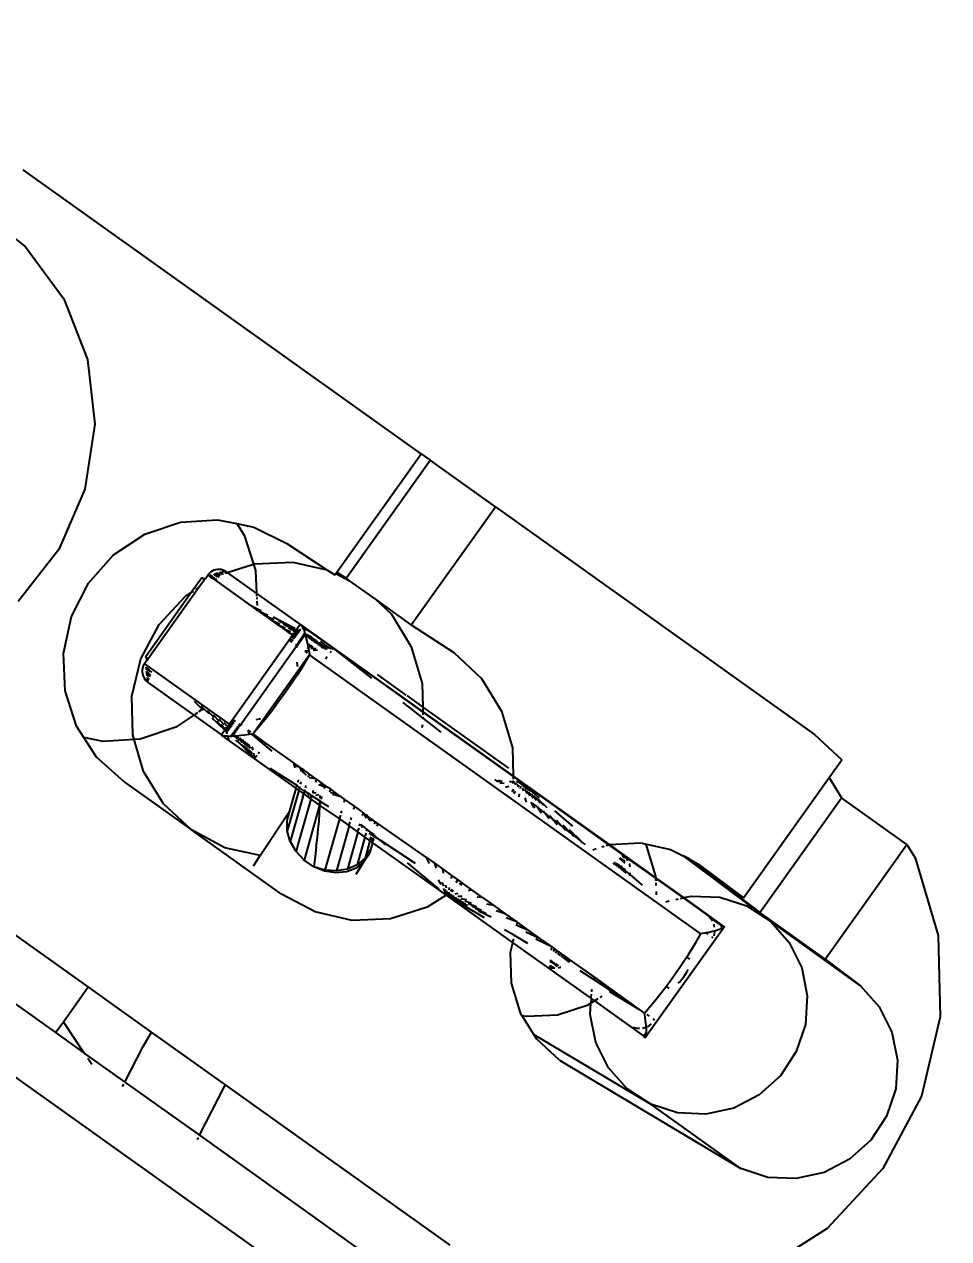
# Model space of a CAD drawing. Header units: metres. Extents: x 141303 to 146299, y 125960 to 127091.
# Drawn here: x 144905.7435 to 144905.9149, y 126076.7354 to 126076.9604 of the extents above; entities that cross this region are included whole.
import ezdxf

# ---------------------------------------------------------------- set-up
doc = ezdxf.new("R2010")
doc.units = ezdxf.units.M
doc.header["$MEASUREMENT"] = 0
for name, color, linetype in [('DIMENSION', 50, 'Continuous'), ('Edges', 7, 'Continuous'), ('FURNITURE', 6, 'Continuous')]:
    doc.layers.add(name, color=color, linetype=linetype)
doc.styles.get("Standard").update_dxf_attribs({"font": 'arial.ttf'})
doc.dimstyles.get("Standard").update_dxf_attribs({"dimtxt": 0.18, "dimasz": 0.18, "dimexe": 0.18, "dimexo": 0.0625, "dimgap": 0.09, "dimtad": 0, "dimtih": 1, "dimtoh": 1, "dimdec": 4, "dimzin": 0, "dimdsep": 46, "dimtxsty": 'Standard', "dimcen": 0.09, "dimadec": 0, "dimazin": 0, "dimtfac": 1, "dimtdec": 4, "dimtofl": 0, "dimtmove": 0, "dimatfit": 3, "dimfxl": 1, "dimtolj": 1, "dimtzin": 0, "dimarcsym": 0})

# ---------------------------------------------------------------- blocks, each defined once
blk = doc.blocks.new('ultrasound machine pl')
at = {"layer": 'Edges'}
for p, q in [((177.483, 86.681), (177.483, 56.562)), ((178.715, 75.575), (178.715, 81.186)), ((184.766, 81.186), (184.742, 80.692)), ((185.393, 75.983), (185.393, 81.186)), ((184.742, 80.692), (184.529, 80.037)), ((184.529, 80.037), (184.15, 79.458)), ((184.15, 79.458), (183.632, 78.994)), ((183.632, 78.994), (183.008, 78.678)), ((183.008, 78.678), (182.323, 78.532)), ((182.323, 78.532), (181.622, 78.564)), ((181.822, 78.007), (182.218, 78.066)), ((182.218, 78.066), (182.617, 78.023)), ((181.454, 77.849), (181.822, 78.007)), ((182.617, 78.023), (182.99, 77.88)), ((181.141, 77.604), (181.454, 77.849)), ((182.99, 77.88), (183.313, 77.647)), ((180.904, 77.287), (181.141, 77.604)), ((183.313, 77.647), (183.564, 77.34)), ((183.564, 77.34), (183.649, 77.149)), ((180.85, 77.152), (180.904, 77.287)), ((181.884, 77.146), (182.293, 77.199)), ((182.293, 77.199), (182.702, 77.146)), ((180.758, 76.921), (180.85, 77.152)), ((180.935, 76.961), (180.85, 77.152)), ((181.504, 76.992), (181.884, 77.146)), ((181.766, 77.041), (181.754, 77.027)), ((181.78, 77.053), (181.766, 77.041)), ((181.795, 77.063), (181.78, 77.053)), ((181.811, 77.071), (181.795, 77.063)), ((181.828, 77.077), (181.811, 77.071)), ((181.846, 77.081), (181.828, 77.077)), ((181.828, 77.032), (181.846, 77.047)), ((181.828, 77.029), (181.846, 77.038)), ((181.828, 77.017), (181.846, 77.03)), ((181.828, 77.021), (181.846, 77.03)), ((181.865, 77.082), (181.846, 77.081)), ((181.846, 77.038), (181.846, 77.044)), ((181.846, 77.03), (181.846, 77.035)), ((181.865, 77.082), (181.865, 75.977)), ((181.908, 77.082), (181.865, 77.082)), ((181.908, 77.082), (181.928, 77.097)), ((181.908, 77.082), (181.918, 77.082)), ((181.918, 77.082), (181.928, 77.089)), ((181.918, 77.082), (181.928, 77.082)), ((182.775, 77.117), (181.928, 77.117)), ((181.928, 77.097), (181.928, 77.117)), ((181.928, 77.089), (181.928, 77.097)), ((181.928, 77.082), (181.928, 77.089)), ((182.861, 77.082), (181.928, 77.082)), ((182.702, 77.146), (182.775, 77.117)), ((182.963, 77.117), (182.775, 77.117)), ((182.775, 77.117), (182.797, 77.108)), ((182.825, 77.097), (182.861, 77.082)), ((182.963, 77.082), (182.861, 77.082)), ((182.963, 77.097), (182.963, 77.117)), ((182.963, 77.097), (182.985, 77.082)), ((182.963, 77.097), (182.963, 77.089)), ((182.963, 77.082), (182.963, 77.089)), ((182.963, 77.089), (182.974, 77.082)), ((182.974, 77.082), (182.963, 77.082)), ((182.985, 77.082), (182.974, 77.082)), ((182.985, 77.082), (183.003, 77.082)), ((183.003, 77.082), (183.007, 77.082)), ((183.026, 77.082), (183.003, 77.082)), ((183.046, 77.08), (183.026, 77.082)), ((183.026, 77.082), (183.026, 77.069)), ((183.026, 77.069), (183.046, 77.054)), ((183.026, 77.069), (183.026, 77.062)), ((183.026, 77.062), (183.046, 77.048)), ((183.026, 77.062), (183.026, 77.058)), ((183.026, 77.058), (183.046, 77.045)), ((183.026, 77.058), (183.026, 77.055)), ((183.026, 77.055), (183.046, 77.041)), ((183.026, 77.055), (183.026, 77.049)), ((183.026, 77.049), (183.046, 77.037)), ((183.026, 77.049), (183.026, 77.044)), ((183.026, 77.044), (183.046, 77.033)), ((183.026, 77.044), (183.026, 77.038)), ((183.026, 77.038), (183.046, 77.027)), ((183.026, 77.038), (183.026, 77.024)), ((183.066, 77.076), (183.046, 77.08)), ((183.084, 77.069), (183.066, 77.076)), ((183.066, 77.039), (183.066, 77.034)), ((183.066, 77.034), (183.102, 77.008)), ((183.066, 77.034), (183.102, 77.011)), ((183.066, 77.031), (183.102, 77.005)), ((183.102, 77.06), (183.084, 77.069)), ((183.118, 77.048), (183.102, 77.06)), ((183.132, 77.034), (183.118, 77.048)), ((183.144, 77.018), (183.132, 77.034)), ((183.649, 77.149), (183.595, 77.014)), ((183.649, 77.149), (183.725, 76.98)), ((178.116, 76.945), (178.118, 75.575)), ((180.714, 76.53), (180.758, 76.921)), ((181.144, 76.705), (180.935, 76.961)), ((181.176, 76.746), (181.504, 76.992)), ((181.725, 76.943), (181.726, 76.961)), ((181.725, 76.943), (181.73, 76.945)), ((181.725, 76.943), (181.725, 76.338)), ((181.73, 76.979), (181.726, 76.961)), ((181.736, 76.996), (181.73, 76.979)), ((181.744, 77.012), (181.736, 76.996)), ((181.736, 76.949), (181.766, 76.972)), ((181.736, 76.952), (181.766, 76.972)), ((181.736, 76.949), (181.766, 76.969)), ((181.736, 76.949), (181.766, 76.965)), ((181.736, 76.949), (181.766, 76.96)), ((181.736, 76.946), (181.766, 76.955)), ((181.754, 77.027), (181.744, 77.012)), ((181.766, 76.972), (181.766, 76.977)), ((181.78, 76.988), (181.811, 77.017)), ((181.78, 76.988), (181.811, 77.011)), ((181.78, 76.982), (181.811, 77.005)), ((181.811, 77.002), (181.78, 76.982)), ((181.78, 76.978), (181.811, 76.998)), ((181.78, 76.972), (181.811, 76.989)), ((181.78, 76.966), (181.811, 76.979)), ((181.78, 76.959), (181.811, 76.968)), ((181.811, 77.011), (181.811, 77.015)), ((181.811, 77.005), (181.811, 77.011)), ((181.828, 77.024), (181.828, 77.029)), ((181.846, 77.026), (181.828, 77.014)), ((181.828, 77.014), (181.846, 77.02)), ((181.828, 77.009), (181.828, 77.014)), ((181.828, 76.998), (181.846, 77.008)), ((181.828, 76.986), (181.846, 76.994)), ((181.828, 76.973), (181.846, 76.978)), ((183.026, 77.024), (183.046, 77.015)), ((183.026, 77.024), (183.026, 77.015)), ((183.026, 77.015), (183.046, 77.007)), ((183.026, 77.015), (183.026, 77.008)), ((183.026, 77.008), (183.046, 77.001)), ((183.026, 77.008), (183.026, 76.99)), ((183.046, 76.986), (183.026, 76.99)), ((183.026, 76.99), (183.026, 76.543)), ((183.066, 77.029), (183.102, 77.005)), ((183.066, 77.025), (183.102, 77.005)), ((183.066, 77.021), (183.102, 77)), ((183.066, 77.016), (183.102, 76.997)), ((183.066, 77.006), (183.102, 76.99)), ((183.066, 76.999), (183.083, 76.992)), ((183.066, 76.995), (183.083, 76.992)), ((183.102, 76.975), (183.066, 76.982)), ((183.083, 76.992), (183.089, 76.987)), ((183.089, 76.987), (183.102, 76.983)), ((183.102, 77.005), (183.102, 77)), ((183.102, 76.983), (183.102, 76.978)), ((183.118, 76.999), (183.118, 76.994)), ((183.118, 76.994), (183.132, 76.982)), ((183.118, 76.994), (183.132, 76.985)), ((183.118, 76.994), (183.132, 76.988)), ((183.118, 76.991), (183.132, 76.982)), ((183.118, 76.983), (183.132, 76.977)), ((183.118, 76.978), (183.132, 76.973)), ((183.132, 76.969), (183.118, 76.972)), ((183.118, 76.966), (183.132, 76.955)), ((183.154, 77.001), (183.144, 77.018)), ((183.144, 76.979), (183.165, 76.963)), ((183.144, 76.975), (183.165, 76.963)), ((183.144, 76.972), (183.165, 76.963)), ((183.165, 76.963), (183.144, 76.967)), ((183.144, 76.946), (183.165, 76.93)), ((183.161, 76.982), (183.154, 77.001)), ((183.165, 76.963), (183.161, 76.982)), ((183.165, 76.93), (183.165, 76.963)), ((183.165, 76.963), (183.167, 76.943)), ((183.167, 76.943), (183.165, 76.923)), ((183.165, 76.923), (183.165, 76.93)), ((183.165, 76.93), (183.4, 76.754)), ((183.165, 76.923), (183.165, 76.547)), ((183.595, 77.014), (183.4, 76.754)), ((183.725, 76.98), (183.785, 76.591)), ((180.925, 76.425), (181.144, 76.705)), ((181.144, 76.705), (181.176, 76.746)), ((181.186, 76.654), (181.144, 76.705)), ((181.509, 76.421), (181.186, 76.654)), ((183.357, 76.697), (183.165, 76.547)), ((183.4, 76.754), (183.357, 76.697)), ((183.4, 76.754), (183.41, 76.746)), ((183.41, 76.746), (183.661, 76.425)), ((180.714, 76.53), (180.714, 75.65)), ((183.026, 76.543), (183.039, 76.45)), ((183.026, 76.543), (183.026, 76.445)), ((183.132, 76.52), (183.118, 76.509)), ((183.165, 76.547), (183.144, 76.53)), ((183.165, 76.547), (183.165, 75.977)), ((183.785, 76.591), (183.806, 76.082)), ((180.768, 76.051), (180.925, 76.425)), ((181.725, 76.338), (181.509, 76.421)), ((181.828, 76.298), (181.846, 76.415)), ((183.039, 76.45), (183.026, 76.445)), ((183.026, 76.445), (183.046, 76.315)), ((183.026, 76.445), (183.026, 76.35)), ((183.044, 76.452), (183.039, 76.45)), ((183.039, 76.45), (183.046, 76.4)), ((183.102, 76.497), (183.066, 76.468)), ((183.661, 76.425), (183.806, 76.082)), ((181.725, 76.338), (181.725, 75.977)), ((181.73, 76.336), (181.725, 76.338)), ((181.766, 76.322), (181.736, 76.334)), ((181.811, 76.305), (181.78, 76.317)), ((181.828, 76.286), (181.828, 76.298)), ((181.841, 76.294), (181.828, 76.298)), ((181.828, 76.213), (181.841, 76.294)), ((181.841, 76.294), (181.846, 76.329)), ((181.846, 76.292), (181.841, 76.294)), ((183.026, 76.35), (183.046, 76.235)), ((183.026, 76.35), (183.026, 76.261)), ((183.026, 76.261), (183.046, 76.158)), ((183.026, 76.261), (183.026, 76.176)), ((183.066, 76.259), (183.102, 75.998)), ((181.786, 75.977), (181.811, 76.162)), ((181.828, 76.143), (181.846, 76.247)), ((181.828, 76.076), (181.846, 76.169)), ((183.026, 76.176), (183.046, 76.085)), ((183.026, 76.176), (183.026, 76.098)), ((183.066, 76.189), (183.098, 75.977)), ((180.714, 75.65), (180.768, 76.051)), ((181.792, 75.977), (181.811, 76.101)), ((181.8, 75.977), (181.811, 76.042)), ((181.828, 76.014), (181.846, 76.095)), ((181.834, 75.977), (181.846, 76.027)), ((183.026, 76.098), (183.046, 76.018)), ((183.026, 76.098), (183.026, 76.027)), ((183.026, 76.027), (183.041, 75.977)), ((183.026, 76.027), (183.026, 75.977)), ((183.066, 76.121), (183.09, 75.977)), ((183.066, 76.057), (183.081, 75.977)), ((183.066, 75.996), (183.07, 75.977)), ((183.806, 76.082), (183.81, 75.983)), ((181.72, 75.974), (181.725, 75.977)), ((181.72, 75.966), (181.72, 75.974)), ((181.725, 75.952), (181.72, 75.966)), ((181.72, 75.966), (181.72, 74.997)), ((181.785, 75.974), (181.725, 75.977)), ((181.725, 75.974), (181.725, 75.952)), ((181.733, 75.937), (181.725, 75.952)), ((181.749, 75.916), (181.733, 75.937)), ((181.736, 75.892), (181.733, 75.884)), ((181.744, 75.908), (181.736, 75.892)), ((181.749, 75.916), (181.744, 75.908)), ((181.764, 75.892), (181.749, 75.916)), ((181.772, 75.881), (181.764, 75.892)), ((181.78, 75.949), (181.766, 75.937)), ((181.772, 75.881), (181.774, 75.892)), ((181.777, 75.876), (181.772, 75.881)), ((181.777, 75.876), (181.779, 75.892)), ((181.782, 75.869), (181.777, 75.876)), ((181.78, 75.949), (181.785, 75.974)), ((181.78, 75.949), (181.789, 75.955)), ((181.78, 75.937), (181.78, 75.949)), ((181.782, 75.869), (181.785, 75.892)), ((181.786, 75.864), (181.782, 75.869)), ((181.792, 75.974), (181.785, 75.974)), ((181.786, 75.937), (181.789, 75.955)), ((181.786, 75.864), (181.793, 75.892)), ((181.789, 75.955), (181.792, 75.974)), ((181.795, 75.959), (181.789, 75.955)), ((181.8, 75.974), (181.792, 75.974)), ((181.793, 75.937), (181.795, 75.959)), ((181.795, 75.959), (181.8, 75.974)), ((181.807, 75.965), (181.795, 75.959)), ((181.796, 75.864), (181.802, 75.892)), ((181.809, 75.974), (181.8, 75.974)), ((181.802, 75.937), (181.807, 75.965)), ((181.806, 75.864), (181.813, 75.892)), ((181.811, 75.967), (181.807, 75.965)), ((181.809, 75.977), (181.811, 75.987)), ((181.811, 75.967), (181.809, 75.974)), ((181.819, 75.969), (181.809, 75.974)), ((181.819, 75.969), (181.811, 75.967)), ((181.812, 75.937), (181.819, 75.969)), ((181.818, 75.864), (181.825, 75.892)), ((181.828, 75.973), (181.819, 75.969)), ((181.824, 75.937), (181.828, 75.973)), ((181.833, 75.974), (181.828, 75.973)), ((181.832, 75.864), (181.841, 75.892)), ((181.836, 75.974), (181.833, 75.974)), ((181.846, 75.976), (181.836, 75.974)), ((181.838, 75.937), (181.849, 75.974)), ((181.849, 75.974), (181.846, 75.976)), ((181.848, 75.864), (181.858, 75.892)), ((181.865, 75.977), (181.849, 75.974)), ((181.856, 75.937), (181.868, 75.974)), ((181.868, 75.974), (181.865, 75.977)), ((181.867, 75.864), (181.878, 75.892)), ((181.89, 75.974), (181.868, 75.974)), ((181.876, 75.937), (181.89, 75.974)), ((181.886, 75.864), (181.9, 75.892)), ((181.915, 75.974), (181.89, 75.974)), ((181.898, 75.937), (181.915, 75.974)), ((181.906, 75.864), (181.921, 75.892)), ((181.928, 75.974), (181.915, 75.974)), ((181.922, 75.937), (181.928, 75.948)), ((181.922, 75.864), (181.928, 75.874)), ((181.927, 75.864), (181.928, 75.874)), ((181.928, 75.948), (181.928, 75.974)), ((182.963, 75.974), (181.928, 75.974)), ((181.928, 75.937), (181.928, 75.948)), ((181.928, 75.874), (181.928, 75.892)), ((181.928, 75.874), (182.963, 75.874)), ((181.928, 75.874), (181.949, 75.865)), ((182.963, 75.874), (182.942, 75.865)), ((182.963, 75.948), (182.963, 75.974)), ((182.976, 75.974), (182.963, 75.974)), ((182.963, 75.937), (182.963, 75.948)), ((182.963, 75.948), (182.968, 75.937)), ((182.963, 75.874), (182.963, 75.892)), ((182.963, 75.874), (182.969, 75.864)), ((182.963, 75.874), (182.963, 75.864)), ((182.97, 75.892), (182.985, 75.864)), ((182.976, 75.974), (182.992, 75.937)), ((183.001, 75.974), (182.976, 75.974)), ((182.991, 75.892), (183.004, 75.864)), ((183.001, 75.974), (183.015, 75.937)), ((183.023, 75.974), (183.001, 75.974)), ((183.012, 75.892), (183.024, 75.864)), ((183.026, 75.977), (183.023, 75.974)), ((183.023, 75.974), (183.035, 75.937)), ((183.041, 75.974), (183.026, 75.977)), ((183.032, 75.892), (183.042, 75.864)), ((183.046, 75.976), (183.041, 75.974)), ((183.041, 75.974), (183.052, 75.937)), ((183.057, 75.974), (183.046, 75.976)), ((183.05, 75.892), (183.059, 75.864)), ((183.057, 75.974), (183.067, 75.937)), ((183.066, 75.972), (183.057, 75.974)), ((183.065, 75.892), (183.073, 75.864)), ((183.072, 75.97), (183.066, 75.972)), ((183.071, 75.974), (183.072, 75.97)), ((183.082, 75.974), (183.072, 75.97)), ((183.072, 75.97), (183.079, 75.937)), ((183.084, 75.965), (183.072, 75.97)), ((183.078, 75.892), (183.085, 75.864)), ((183.09, 75.977), (183.082, 75.974)), ((183.082, 75.974), (183.084, 75.965)), ((183.084, 75.965), (183.089, 75.937)), ((183.093, 75.96), (183.084, 75.965)), ((183.089, 75.892), (183.095, 75.864)), ((183.099, 75.974), (183.09, 75.977)), ((183.091, 75.974), (183.093, 75.96)), ((183.093, 75.96), (183.097, 75.937)), ((183.102, 75.955), (183.093, 75.96)), ((183.098, 75.892), (183.103, 75.862)), ((183.165, 75.977), (183.099, 75.974)), ((183.099, 75.974), (183.102, 75.955)), ((183.102, 75.955), (183.104, 75.937)), ((183.109, 75.95), (183.102, 75.955)), ((183.105, 75.892), (183.109, 75.869)), ((183.109, 75.869), (183.105, 75.864)), ((183.109, 75.95), (183.11, 75.937)), ((183.118, 75.944), (183.109, 75.95)), ((183.114, 75.876), (183.109, 75.869)), ((183.109, 75.869), (183.126, 75.769)), ((183.111, 75.892), (183.114, 75.876)), ((183.118, 75.881), (183.114, 75.876)), ((183.114, 75.876), (183.126, 75.823)), ((183.117, 75.892), (183.118, 75.881)), ((183.125, 75.937), (183.118, 75.944)), ((183.126, 75.892), (183.118, 75.881)), ((183.118, 75.881), (183.126, 75.823)), ((183.144, 75.914), (183.126, 75.892)), ((183.157, 75.937), (183.144, 75.914)), ((183.154, 75.896), (183.144, 75.914)), ((183.161, 75.878), (183.154, 75.896)), ((183.166, 75.954), (183.157, 75.937)), ((183.161, 75.878), (183.166, 75.954)), ((183.165, 75.858), (183.161, 75.878)), ((183.165, 75.977), (183.17, 75.974)), ((183.166, 75.954), (183.165, 75.974)), ((183.171, 75.966), (183.166, 75.954)), ((183.17, 75.974), (183.171, 75.966)), ((183.171, 74.375), (183.171, 75.966)), ((183.81, 75.983), (183.828, 75.983)), ((183.828, 75.983), (183.851, 75.817)), ((183.828, 75.983), (183.846, 75.983)), ((183.846, 75.983), (183.851, 75.864)), ((183.846, 75.983), (185.393, 75.983)), ((185.393, 75.983), (185.393, 75.864)), ((181.733, 75.6), (181.764, 75.769)), ((181.733, 75.6), (181.764, 75.744)), ((181.764, 75.823), (181.764, 75.769)), ((181.786, 75.854), (181.786, 75.864)), ((181.794, 75.854), (181.786, 75.864)), ((181.786, 75.817), (181.794, 75.854)), ((181.786, 75.783), (181.801, 75.846)), ((181.786, 75.752), (181.809, 75.836)), ((181.786, 75.724), (181.81, 75.798)), ((181.786, 75.7), (181.81, 75.764)), ((181.801, 75.846), (181.794, 75.854)), ((181.809, 75.836), (181.801, 75.846)), ((181.837, 75.804), (181.809, 75.836)), ((181.866, 75.772), (181.837, 75.804)), ((181.897, 75.739), (181.866, 75.772)), ((181.92, 75.767), (181.897, 75.739)), ((181.917, 75.719), (181.897, 75.739)), ((181.918, 75.739), (181.92, 75.767)), ((181.92, 75.767), (181.92, 75.772)), ((181.925, 75.772), (181.92, 75.772)), ((181.928, 75.739), (181.928, 75.772)), ((182.071, 75.772), (182.095, 75.749)), ((182.095, 75.749), (182.104, 75.739)), ((182.795, 75.749), (182.786, 75.739)), ((182.819, 75.772), (182.795, 75.749)), ((182.963, 75.772), (182.963, 75.739)), ((182.994, 75.739), (182.963, 75.708)), ((182.966, 75.772), (182.994, 75.739)), ((183.012, 75.759), (182.994, 75.739)), ((183.01, 75.763), (183.006, 75.772)), ((183.012, 75.759), (183.01, 75.763)), ((183.025, 75.772), (183.012, 75.759)), ((183.032, 75.78), (183.025, 75.772)), ((183.025, 75.772), (183.054, 75.725)), ((183.041, 75.79), (183.032, 75.78)), ((183.032, 75.78), (183.054, 75.741)), ((183.054, 75.804), (183.041, 75.79)), ((183.041, 75.79), (183.054, 75.765)), ((183.05, 75.804), (183.054, 75.797)), ((183.081, 75.835), (183.054, 75.804)), ((183.103, 75.862), (183.081, 75.835)), ((183.105, 75.864), (183.103, 75.862)), ((183.105, 75.853), (183.126, 75.743)), ((183.105, 75.817), (183.126, 75.72)), ((183.105, 75.783), (183.126, 75.698)), ((183.105, 75.752), (183.126, 75.678)), ((183.126, 75.823), (183.126, 75.795)), ((183.165, 75.858), (183.165, 75.541)), ((183.851, 75.864), (185.393, 75.864)), ((183.851, 75.817), (183.851, 75.864)), ((183.851, 75.484), (183.851, 75.817)), ((185.393, 75.011), (185.393, 75.864)), ((180.714, 74.47), (180.714, 75.65)), ((180.768, 75.249), (180.714, 75.65)), ((181.733, 75.6), (181.764, 75.72)), ((181.733, 75.6), (181.764, 75.698)), ((181.733, 75.6), (181.764, 75.678)), ((181.733, 75.6), (181.764, 75.66)), ((181.733, 75.6), (181.764, 75.644)), ((181.733, 75.6), (181.764, 75.631)), ((181.733, 75.594), (181.764, 75.62)), ((181.733, 75.589), (181.764, 75.611)), ((181.786, 75.679), (181.81, 75.735)), ((181.786, 75.662), (181.81, 75.711)), ((181.786, 75.649), (181.81, 75.693)), ((181.786, 75.64), (181.81, 75.681)), ((181.81, 75.639), (181.786, 75.611)), ((181.904, 75.541), (181.917, 75.719)), ((181.928, 75.708), (181.917, 75.719)), ((182.963, 75.708), (181.928, 75.708)), ((182.011, 75.701), (181.928, 75.708)), ((181.928, 75.541), (181.928, 75.708)), ((182.096, 75.695), (182.011, 75.701)), ((182.183, 75.69), (182.096, 75.695)), ((182.27, 75.687), (182.183, 75.69)), ((182.357, 75.685), (182.27, 75.687)), ((182.445, 75.684), (182.357, 75.685)), ((182.533, 75.685), (182.445, 75.684)), ((182.621, 75.687), (182.533, 75.685)), ((182.708, 75.69), (182.621, 75.687)), ((182.794, 75.695), (182.708, 75.69)), ((182.879, 75.701), (182.794, 75.695)), ((182.963, 75.708), (182.879, 75.701)), ((182.963, 70.59), (182.963, 75.708)), ((183.024, 75.704), (183.054, 75.67)), ((183.042, 75.707), (183.026, 75.735)), ((183.054, 75.688), (183.042, 75.707)), ((183.105, 75.724), (183.126, 75.66)), ((183.105, 75.7), (183.126, 75.644)), ((183.105, 75.679), (183.126, 75.63)), ((183.105, 75.662), (183.126, 75.619)), ((183.105, 75.649), (183.105, 75.64)), ((183.105, 75.64), (183.126, 75.611)), ((183.105, 75.611), (183.105, 75.615)), ((183.119, 75.596), (183.105, 75.611)), ((183.126, 75.611), (183.126, 75.605)), ((183.144, 75.577), (183.144, 75.696)), ((178.118, 75.575), (178.261, 75.575)), ((178.118, 75.2), (178.261, 75.575)), ((178.118, 75.575), (178.118, 75.2)), ((178.261, 75.575), (178.715, 75.575)), ((178.715, 74.747), (178.715, 75.575)), ((181.733, 75.589), (181.764, 75.606)), ((181.733, 75.594), (181.733, 75.6)), ((181.733, 75.589), (181.733, 75.594)), ((181.733, 75.555), (181.733, 75.589)), ((181.764, 75.586), (181.733, 75.555)), ((181.733, 75.555), (181.733, 75.551)), ((181.764, 75.541), (181.733, 75.541)), ((181.81, 75.541), (181.786, 75.541)), ((181.897, 75.436), (181.904, 75.541)), ((181.904, 75.541), (181.897, 75.541)), ((181.928, 75.541), (181.904, 75.541)), ((181.928, 75.177), (181.928, 75.541)), ((183.054, 75.541), (183.024, 75.541)), ((183.126, 75.541), (183.105, 75.541)), ((183.126, 75.588), (183.119, 75.596)), ((183.144, 75.577), (183.165, 75.541)), ((183.165, 75.541), (183.144, 75.566)), ((183.165, 75.541), (183.144, 75.541)), ((183.144, 75.023), (183.165, 75.536)), ((183.165, 75.536), (183.165, 75.541)), ((183.165, 75.536), (183.165, 74.371)), ((183.851, 75.484), (183.819, 75.249)), ((183.851, 75.011), (183.851, 75.484)), ((180.917, 74.895), (180.768, 75.249)), ((181.752, 75.008), (181.733, 75.345)), ((183.819, 75.249), (183.661, 74.876)), ((178.067, 75.065), (178.094, 75.137)), ((178.111, 75.182), (178.116, 75.196)), ((178.116, 75.196), (178.118, 75.2)), ((178.116, 75.196), (178.118, 74.669)), ((181.897, 75.132), (181.904, 75.148)), ((181.904, 75.148), (181.928, 75.177)), ((181.904, 75.148), (181.928, 75.156)), ((181.928, 75.099), (181.904, 75.148)), ((181.913, 75.066), (181.928, 75.099)), ((181.927, 75.071), (181.928, 75.099)), ((181.928, 75.156), (181.928, 75.177)), ((181.928, 75.099), (181.928, 75.156)), ((181.72, 74.964), (181.298, 74.812)), ((181.488, 74.914), (181.72, 74.997)), ((181.72, 74.997), (181.724, 74.999)), ((181.72, 74.997), (181.72, 74.964)), ((181.72, 74.964), (181.724, 74.965)), ((181.72, 74.964), (181.72, 74.898)), ((181.733, 75.002), (181.752, 75.008)), ((181.733, 74.968), (181.749, 74.973)), ((181.749, 74.973), (181.752, 75.008)), ((181.749, 74.973), (181.764, 74.979)), ((181.751, 74.909), (181.749, 74.973)), ((181.752, 75.008), (181.759, 75.011)), ((181.759, 75.011), (181.764, 75.013)), ((181.786, 75.02), (181.81, 75.029)), ((181.786, 74.986), (181.81, 74.995)), ((181.897, 75.061), (181.913, 75.066)), ((181.909, 75.057), (181.897, 75.053)), ((181.897, 75.026), (181.904, 75.029)), ((181.897, 74.987), (181.904, 75.029)), ((181.897, 74.96), (181.914, 74.968)), ((181.904, 75.029), (181.909, 75.057)), ((181.904, 75.029), (181.914, 75.033)), ((181.909, 75.057), (181.913, 75.066)), ((181.913, 75.066), (181.927, 75.071)), ((181.914, 75.033), (181.928, 75.037)), ((181.914, 74.968), (181.928, 74.971)), ((181.928, 75.037), (181.927, 75.071)), ((181.928, 74.971), (181.928, 75.037)), ((181.928, 74.892), (181.928, 74.971)), ((183.21, 74.622), (183.21, 74.997)), ((183.851, 75.011), (185.393, 75.011)), ((183.851, 75.011), (183.873, 74.47)), ((185.393, 75.011), (185.393, 70.839)), ((180.788, 74.89), (180.917, 74.895)), ((180.917, 74.895), (181.488, 74.914)), ((181.692, 74.888), (181.226, 74.721)), ((181.298, 74.812), (181.388, 74.878)), ((181.388, 74.878), (181.488, 74.914)), ((181.684, 74.89), (181.692, 74.888)), ((181.692, 74.888), (181.72, 74.898)), ((181.72, 74.898), (181.724, 74.9)), ((181.72, 74.898), (181.72, 74.806)), ((181.733, 74.903), (181.751, 74.909)), ((181.738, 74.859), (181.754, 74.849)), ((181.764, 74.914), (181.751, 74.909)), ((181.754, 74.849), (181.751, 74.909)), ((181.754, 74.849), (181.764, 74.842)), ((181.756, 74.816), (181.754, 74.849)), ((181.786, 74.92), (181.81, 74.929)), ((181.81, 74.838), (181.792, 74.832)), ((181.897, 74.953), (181.928, 74.892)), ((181.897, 74.867), (181.928, 74.878)), ((181.913, 74.767), (181.928, 74.852)), ((181.928, 74.878), (181.928, 74.892)), ((181.928, 74.852), (181.928, 74.878)), ((181.928, 74.764), (181.928, 74.852)), ((183.661, 74.876), (183.41, 74.555)), ((178.118, 74.669), (178.54, 74.731)), ((178.54, 74.731), (178.715, 74.747)), ((178.715, 73.78), (178.715, 74.747)), ((181.174, 74.609), (181.224, 74.716)), ((181.224, 74.716), (181.226, 74.721)), ((181.226, 74.721), (181.298, 74.812)), ((181.72, 74.806), (181.257, 74.64)), ((181.724, 74.807), (181.72, 74.806)), ((181.72, 74.806), (181.72, 74.692)), ((181.733, 74.829), (181.756, 74.816)), ((181.756, 74.816), (181.733, 74.811)), ((181.733, 74.697), (181.76, 74.712)), ((181.733, 74.697), (181.76, 74.706)), ((181.733, 74.689), (181.76, 74.706)), ((181.756, 74.816), (181.764, 74.819)), ((181.756, 74.816), (181.764, 74.808)), ((181.76, 74.712), (181.756, 74.816)), ((181.76, 74.712), (181.764, 74.715)), ((181.76, 74.706), (181.76, 74.712)), ((181.76, 74.706), (181.764, 74.708)), ((181.76, 74.701), (181.76, 74.706)), ((181.786, 74.787), (181.81, 74.762)), ((181.786, 74.729), (181.81, 74.746)), ((181.786, 74.716), (181.81, 74.724)), ((181.786, 74.712), (181.81, 74.724)), ((181.792, 74.832), (181.787, 74.827)), ((181.787, 74.827), (181.81, 74.801)), ((181.898, 74.813), (181.897, 74.826)), ((181.913, 74.767), (181.897, 74.792)), ((181.897, 74.756), (181.913, 74.761)), ((181.897, 74.752), (181.913, 74.761)), ((181.913, 74.767), (181.898, 74.813)), ((181.928, 74.8), (181.898, 74.813)), ((181.913, 74.761), (181.913, 74.767)), ((181.913, 74.761), (181.916, 74.759)), ((181.916, 74.759), (181.928, 74.764)), ((181.928, 74.725), (181.916, 74.759)), ((181.928, 74.725), (181.928, 74.764)), ((181.928, 74.692), (181.928, 74.725)), ((178.067, 74.661), (178.094, 74.665)), ((178.111, 74.668), (178.118, 74.669)), ((178.118, 74.669), (178.118, 73.693)), ((181.72, 74.692), (181.149, 74.487)), ((181.149, 74.487), (181.174, 74.609)), ((181.257, 74.64), (181.174, 74.609)), ((181.506, 74.556), (181.581, 74.599)), ((181.581, 74.599), (181.649, 74.641)), ((181.649, 74.641), (181.711, 74.68)), ((181.711, 74.68), (181.72, 74.681)), ((181.713, 74.677), (181.72, 74.681)), ((181.72, 74.692), (181.724, 74.694)), ((181.72, 74.692), (181.72, 74.681)), ((181.72, 74.681), (181.724, 74.686)), ((181.72, 74.681), (181.724, 74.684)), ((181.72, 74.681), (181.724, 74.435)), ((181.733, 74.689), (181.76, 74.701)), ((181.76, 74.701), (181.764, 74.702)), ((181.764, 74.599), (181.76, 74.701)), ((181.897, 74.681), (181.928, 74.692)), ((181.916, 74.633), (181.897, 74.674)), ((181.897, 74.641), (181.897, 74.649)), ((181.897, 74.641), (181.904, 74.628)), ((181.904, 74.628), (181.916, 74.633)), ((181.904, 74.628), (181.928, 74.56)), ((181.928, 74.586), (181.904, 74.628)), ((181.916, 74.633), (181.928, 74.636)), ((181.916, 74.633), (181.928, 74.586)), ((181.928, 74.636), (181.928, 74.692)), ((181.928, 74.586), (181.928, 74.636)), ((181.928, 74.56), (181.928, 74.586)), ((183.115, 74.333), (183.126, 74.601)), ((183.21, 74.613), (183.21, 74.402)), ((180.768, 74.07), (180.714, 74.47)), ((181.138, 74.483), (181.149, 74.487)), ((181.151, 74.361), (181.149, 74.487)), ((181.34, 74.463), (181.249, 74.413)), ((181.34, 74.463), (181.426, 74.51)), ((181.426, 74.51), (181.506, 74.556)), ((181.764, 74.45), (181.733, 74.439)), ((181.786, 74.457), (181.81, 74.466)), ((181.897, 74.497), (181.928, 74.508)), ((181.928, 74.508), (181.928, 74.56)), ((181.928, 74.381), (181.928, 74.508)), ((183.41, 74.555), (183.21, 74.402)), ((183.873, 74.47), (183.819, 74.07)), ((181.249, 74.413), (181.151, 74.361)), ((181.18, 74.24), (181.151, 74.361)), ((181.191, 74.244), (181.151, 74.361)), ((181.724, 74.435), (181.191, 74.244)), ((181.724, 74.435), (181.724, 74.308)), ((181.733, 74.312), (181.764, 74.323)), ((181.786, 74.33), (181.81, 74.339)), ((181.897, 74.37), (181.928, 74.381)), ((181.928, 74.287), (181.928, 74.381)), ((183.105, 74.089), (183.115, 74.333)), ((183.115, 74.333), (183.105, 74.325)), ((183.126, 74.341), (183.115, 74.333)), ((183.165, 74.371), (183.144, 74.355)), ((183.171, 74.375), (183.165, 74.371)), ((183.165, 74.371), (183.165, 73.191)), ((183.21, 74.402), (183.171, 74.375)), ((183.171, 73.195), (183.171, 74.375)), ((183.21, 74.402), (183.21, 73.283)), ((181.234, 74.132), (181.18, 74.24)), ((181.255, 74.14), (181.191, 74.244)), ((181.724, 74.308), (181.255, 74.14)), ((181.724, 74.194), (181.34, 74.056)), ((181.724, 74.308), (181.724, 74.194)), ((181.724, 74.194), (181.724, 74.101)), ((181.733, 74.198), (181.757, 74.206)), ((181.757, 74.206), (181.764, 74.209)), ((181.764, 74.203), (181.757, 74.206)), ((181.786, 74.216), (181.81, 74.225)), ((181.81, 74.184), (181.786, 74.194)), ((181.81, 74.184), (181.81, 74.215)), ((181.923, 74.263), (181.897, 74.206)), ((181.897, 74.256), (181.901, 74.258)), ((181.901, 74.258), (181.923, 74.263)), ((181.928, 74.232), (181.901, 74.162)), ((181.922, 74.172), (181.923, 74.263)), ((181.928, 74.287), (181.923, 74.263)), ((181.923, 74.263), (181.928, 74.267)), ((183.054, 74.297), (183.024, 74.285)), ((180.925, 73.696), (180.768, 74.07)), ((181.31, 74.045), (181.234, 74.132)), ((181.34, 74.056), (181.255, 74.14)), ((181.724, 74.101), (181.438, 73.998)), ((181.724, 74.101), (181.724, 74.035)), ((181.764, 74.116), (181.733, 74.104)), ((181.786, 74.123), (181.804, 74.13)), ((181.786, 74.057), (181.786, 74.088)), ((181.799, 74.06), (181.786, 74.05)), ((181.786, 74.057), (181.799, 74.06)), ((181.798, 74.046), (181.799, 74.06)), ((181.799, 74.06), (181.804, 74.13)), ((181.799, 74.06), (181.81, 74.066)), ((181.801, 74.063), (181.799, 74.06)), ((181.804, 74.13), (181.81, 74.184)), ((181.804, 74.13), (181.81, 74.132)), ((181.897, 74.163), (181.901, 74.162)), ((181.901, 74.162), (181.897, 74.157)), ((181.928, 74.149), (181.897, 74.153)), ((181.897, 74.097), (181.928, 74.108)), ((181.897, 74.062), (181.928, 74.073)), ((181.901, 74.162), (181.922, 74.172)), ((181.922, 74.172), (181.928, 74.172)), ((181.928, 73.442), (181.922, 74.172)), ((183.819, 74.07), (183.661, 73.696)), ((181.354, 74.016), (181.31, 74.045)), ((181.438, 73.998), (181.34, 74.056)), ((181.35, 73.95), (181.503, 73.956)), ((181.401, 73.985), (181.354, 74.016)), ((181.503, 73.956), (181.401, 73.985)), ((181.544, 73.97), (181.438, 73.998)), ((181.609, 73.959), (181.503, 73.956)), ((181.724, 74.035), (181.544, 73.97)), ((181.65, 73.974), (181.544, 73.97)), ((181.65, 73.974), (181.609, 73.959)), ((181.709, 73.995), (181.65, 73.974)), ((181.72, 73.999), (181.709, 73.995)), ((181.724, 74), (181.72, 73.999)), ((181.724, 74.035), (181.724, 74)), ((181.724, 74), (181.724, 73.039)), ((181.733, 74.038), (181.764, 74.049)), ((181.764, 74.035), (181.733, 74.012)), ((181.749, 74.009), (181.733, 74.003)), ((181.749, 74.009), (181.753, 74.012)), ((181.757, 74.012), (181.753, 74.012)), ((181.757, 74.012), (181.764, 74.014)), ((181.764, 74.02), (181.764, 74.014)), ((181.786, 74.05), (181.786, 74.057)), ((181.786, 74.036), (181.786, 74.05)), ((181.798, 74.046), (181.786, 74.036)), ((181.786, 74.022), (181.786, 74.036)), ((181.786, 74.022), (181.797, 74.026)), ((181.791, 73.951), (181.786, 74.022)), ((181.786, 73.871), (181.791, 73.951)), ((181.791, 73.951), (181.797, 74.026)), ((181.81, 73.499), (181.791, 73.951)), ((181.797, 74.026), (181.798, 74.046)), ((181.797, 74.026), (181.81, 74.031)), ((181.81, 74.055), (181.798, 74.046)), ((178.067, 73.685), (178.094, 73.689)), ((178.111, 73.692), (178.118, 73.693)), ((178.118, 73.693), (178.116, 65.687)), ((178.118, 73.693), (178.695, 73.778)), ((178.695, 73.778), (178.715, 73.78)), ((178.715, 70.839), (178.715, 73.78)), ((181.176, 73.375), (180.925, 73.696)), ((183.661, 73.696), (183.41, 73.375)), ((181.733, 73.137), (181.764, 73.572)), ((181.897, 73.378), (181.928, 73.442)), ((181.928, 73.442), (181.928, 73.342)), ((181.504, 73.129), (181.176, 73.375)), ((181.928, 73.342), (181.897, 73.293)), ((181.928, 73.342), (181.928, 73.232)), ((183.024, 73.334), (183.024, 73.308)), ((183.024, 73.308), (183.026, 73.303)), ((183.026, 73.303), (183.042, 73.275)), ((183.026, 73.303), (183.054, 73.277)), ((183.026, 73.303), (183.054, 73.283)), ((183.41, 73.375), (183.171, 73.195)), ((181.786, 73.147), (181.81, 73.198)), ((181.81, 73.156), (181.786, 73.117)), ((181.928, 73.232), (181.897, 73.199)), ((181.928, 73.232), (181.928, 73.112)), ((183.054, 73.228), (183.024, 73.264)), ((183.054, 73.167), (183.024, 73.188)), ((183.042, 73.275), (183.054, 73.271)), ((183.054, 73.277), (183.054, 73.271)), ((183.054, 73.271), (183.054, 73.256)), ((183.105, 73.193), (183.105, 73.182)), ((183.105, 73.189), (183.105, 73.182)), ((183.105, 73.182), (183.105, 73.178)), ((183.105, 73.178), (183.119, 73.164)), ((183.114, 73.152), (183.105, 73.163)), ((183.114, 73.152), (183.126, 73.162)), ((183.119, 73.164), (183.126, 73.162)), ((183.126, 73.146), (183.126, 73.162)), ((183.165, 73.191), (183.144, 73.175)), ((183.171, 73.195), (183.165, 73.191)), ((183.165, 73.191), (183.165, 73.109)), ((183.174, 71.936), (183.171, 73.195)), ((181.724, 73.039), (181.504, 73.129)), ((181.724, 73.039), (181.724, 72.167)), ((181.733, 73.039), (181.764, 73.103)), ((181.764, 73.083), (181.733, 73.039)), ((181.764, 73.062), (181.733, 73.039)), ((181.733, 73.039), (181.733, 73.034)), ((181.733, 73.034), (181.733, 73.03)), ((181.733, 73.034), (181.745, 73.03)), ((181.745, 73.03), (181.733, 73.025)), ((181.733, 73.022), (181.764, 73.023)), ((181.764, 73.039), (181.745, 73.03)), ((181.764, 73.023), (181.745, 73.03)), ((181.81, 73.109), (181.786, 73.084)), ((181.81, 73.059), (181.786, 73.048)), ((181.786, 73.024), (181.81, 73.025)), ((181.928, 73.112), (181.897, 73.098)), ((181.897, 73.029), (181.928, 73.031)), ((181.928, 73.112), (181.928, 73.031)), ((181.928, 73.031), (181.928, 72.996)), ((183.054, 73.117), (183.024, 73.104)), ((183.054, 73.101), (183.024, 73.104)), ((183.024, 73.081), (183.054, 73.082)), ((183.054, 73.03), (183.024, 73.015)), ((183.114, 73.152), (183.105, 73.146)), ((183.126, 73.115), (183.105, 73.13)), ((183.126, 73.092), (183.105, 73.094)), ((183.105, 73.084), (183.126, 73.085)), ((183.126, 73.067), (183.105, 73.056)), ((183.125, 73.04), (183.105, 73.016)), ((183.126, 73.136), (183.114, 73.152)), ((183.144, 73.132), (183.165, 73.109)), ((183.144, 73.132), (183.144, 73.125)), ((183.144, 73.125), (183.144, 73.114)), ((183.165, 73.087), (183.144, 73.114)), ((183.165, 73.087), (183.144, 73.102)), ((183.165, 73.087), (183.144, 73.09)), ((183.144, 73.086), (183.165, 73.087)), ((183.165, 73.087), (183.144, 73.015)), ((183.165, 73.087), (183.144, 73.031)), ((183.165, 73.087), (183.144, 73.045)), ((183.165, 73.087), (183.144, 73.062)), ((183.165, 73.087), (183.144, 73.076)), ((183.144, 72.829), (183.165, 73.087)), ((183.165, 73.109), (183.165, 73.087)), ((183.165, 73.087), (183.165, 71.942)), ((181.764, 73.014), (181.733, 73.022)), ((181.733, 73.009), (181.733, 73.015)), ((181.764, 72.988), (181.733, 73.009)), ((181.733, 73.009), (181.733, 72.991)), ((181.764, 72.961), (181.733, 72.991)), ((181.733, 72.991), (181.733, 72.972)), ((181.764, 72.786), (181.733, 72.972)), ((181.764, 72.816), (181.733, 72.972)), ((181.764, 72.845), (181.733, 72.972)), ((181.764, 72.904), (181.733, 72.972)), ((181.764, 72.875), (181.733, 72.972)), ((181.764, 72.933), (181.733, 72.972)), ((181.764, 72.566), (181.733, 72.926)), ((181.81, 73.006), (181.786, 73.015)), ((181.81, 73.006), (181.786, 73.01)), ((181.81, 72.949), (181.786, 72.97)), ((181.81, 72.89), (181.786, 72.928)), ((181.916, 72.986), (181.897, 72.99)), ((181.928, 72.969), (181.897, 72.973)), ((181.928, 72.996), (181.928, 72.969)), ((181.928, 72.707), (181.928, 72.969)), ((183.054, 72.956), (183.024, 72.921)), ((183.126, 73.01), (183.105, 72.974)), ((183.126, 72.986), (183.105, 72.931)), ((183.105, 72.974), (183.105, 72.969)), ((183.126, 72.957), (183.105, 72.886)), ((183.126, 72.928), (183.105, 72.841)), ((183.126, 72.898), (183.105, 72.796)), ((183.126, 73.014), (183.126, 73.01)), ((183.144, 73.015), (183.144, 72.951)), ((181.81, 72.829), (181.786, 72.885)), ((181.81, 72.767), (181.786, 72.84)), ((181.81, 72.703), (181.786, 72.795)), ((181.919, 72.856), (181.897, 72.875)), ((183.054, 72.878), (183.024, 72.823)), ((183.054, 72.868), (183.024, 72.811)), ((183.051, 72.791), (183.024, 72.722)), ((183.047, 72.693), (183.051, 72.791)), ((183.054, 72.797), (183.051, 72.791)), ((183.054, 72.797), (183.054, 72.848)), ((183.126, 72.869), (183.105, 72.75)), ((183.126, 72.84), (183.105, 72.705)), ((181.81, 72.639), (181.786, 72.749)), ((181.81, 72.575), (181.786, 72.704)), ((181.81, 72.512), (181.786, 72.659)), ((181.928, 72.707), (181.897, 72.756)), ((181.928, 72.707), (181.928, 72.561)), ((183.047, 72.693), (183.024, 72.618)), ((183.043, 72.587), (183.047, 72.693)), ((183.054, 72.715), (183.047, 72.693)), ((181.928, 72.561), (181.897, 72.632)), ((181.928, 72.561), (181.928, 72.412)), ((183.043, 72.587), (183.024, 72.512)), ((183.038, 72.471), (183.043, 72.587)), ((183.054, 72.546), (183.038, 72.471)), ((183.054, 72.631), (183.043, 72.587)), ((183.105, 72.365), (183.126, 72.619)), ((181.928, 72.412), (181.897, 72.506)), ((181.928, 72.412), (181.928, 72.26)), ((183.038, 72.471), (183.024, 72.406)), ((183.054, 72.379), (183.027, 72.212)), ((183.033, 72.346), (183.038, 72.471)), ((183.054, 72.462), (183.033, 72.346)), ((181.796, 72.197), (181.786, 72.318)), ((181.928, 72.26), (181.897, 72.377)), ((181.897, 72.238), (181.928, 72.251)), ((181.928, 72.26), (181.928, 72.251)), ((181.928, 72.251), (181.928, 72.107)), ((183.033, 72.346), (183.024, 72.299)), ((183.027, 72.212), (183.033, 72.346)), ((181.364, 71.927), (181.628, 72.128)), ((181.628, 72.128), (181.724, 72.167)), ((181.724, 72.167), (181.724, 71.142)), ((181.733, 72.171), (181.764, 72.184)), ((181.786, 72.193), (181.796, 72.197)), ((181.796, 72.197), (181.81, 72.203)), ((181.81, 72.033), (181.796, 72.197)), ((181.897, 72.238), (181.897, 72.248)), ((181.928, 72.107), (181.897, 72.238)), ((183.027, 72.212), (183.024, 72.194)), ((183.024, 72.145), (183.024, 72.194)), ((181.928, 71.954), (181.897, 72.118)), ((181.928, 71.803), (181.897, 71.99)), ((181.928, 72.107), (181.928, 71.954)), ((183.024, 72.047), (183.054, 72.026)), ((181.162, 71.666), (181.364, 71.927)), ((181.928, 71.954), (181.928, 71.803)), ((183.105, 71.987), (183.126, 71.971)), ((183.144, 71.958), (183.165, 71.942)), ((183.165, 71.942), (183.165, 71.764)), ((183.165, 71.942), (183.174, 71.936)), ((183.171, 71.331), (183.174, 71.936)), ((183.174, 71.936), (183.379, 71.677)), ((181.897, 71.784), (181.928, 71.803)), ((181.928, 71.771), (181.897, 71.757)), ((181.928, 71.74), (181.897, 71.731)), ((181.928, 71.803), (181.928, 71.771)), ((181.928, 71.771), (181.928, 71.74)), ((181.928, 71.74), (181.928, 71.711)), ((183.054, 71.776), (183.024, 71.784)), ((183.054, 71.758), (183.024, 71.762)), ((183.054, 71.741), (183.024, 71.741)), ((183.054, 71.741), (183.054, 71.747)), ((183.054, 71.725), (183.054, 71.741)), ((183.126, 71.754), (183.105, 71.76)), ((183.126, 71.748), (183.105, 71.751)), ((183.126, 71.742), (183.105, 71.742)), ((183.126, 71.736), (183.105, 71.733)), ((183.164, 71.741), (183.144, 71.749)), ((183.164, 71.741), (183.144, 71.745)), ((183.164, 71.741), (183.144, 71.742)), ((183.164, 71.741), (183.144, 71.724)), ((183.164, 71.741), (183.144, 71.739)), ((183.164, 71.741), (183.144, 71.736)), ((183.164, 71.741), (183.144, 71.733)), ((183.164, 71.741), (183.144, 71.727)), ((183.16, 71.718), (183.164, 71.741)), ((183.164, 71.741), (183.165, 71.764)), ((181.058, 71.418), (181.149, 71.635)), ((181.149, 71.635), (181.162, 71.666)), ((181.168, 71.591), (181.149, 71.635)), ((181.733, 71.708), (181.741, 71.686)), ((181.733, 71.682), (181.741, 71.686)), ((181.744, 71.68), (181.733, 71.678)), ((181.748, 71.671), (181.733, 71.674)), ((181.741, 71.686), (181.764, 71.701)), ((181.764, 71.695), (181.741, 71.686)), ((181.764, 71.689), (181.741, 71.686)), ((181.741, 71.686), (181.744, 71.68)), ((181.764, 71.683), (181.744, 71.68)), ((181.764, 71.678), (181.744, 71.68)), ((181.744, 71.68), (181.748, 71.671)), ((181.764, 71.673), (181.748, 71.671)), ((181.75, 71.667), (181.748, 71.671)), ((181.764, 71.668), (181.75, 71.667)), ((181.75, 71.667), (181.753, 71.662)), ((181.764, 71.665), (181.753, 71.662)), ((181.753, 71.662), (181.764, 71.645)), ((181.764, 71.661), (181.753, 71.662)), ((181.764, 71.656), (181.753, 71.662)), ((181.786, 71.714), (181.81, 71.73)), ((181.81, 71.716), (181.786, 71.705)), ((181.81, 71.703), (181.786, 71.696)), ((181.81, 71.691), (181.786, 71.687)), ((181.81, 71.679), (181.786, 71.679)), ((181.81, 71.668), (181.786, 71.671)), ((181.81, 71.659), (181.786, 71.664)), ((181.81, 71.65), (181.786, 71.658)), ((181.81, 71.643), (181.786, 71.653)), ((181.81, 71.638), (181.786, 71.649)), ((181.81, 71.632), (181.786, 71.645)), ((181.786, 71.62), (181.805, 71.603)), ((181.805, 71.603), (181.81, 71.599)), ((181.928, 71.711), (181.897, 71.705)), ((181.928, 71.683), (181.897, 71.682)), ((181.928, 71.657), (181.897, 71.66)), ((181.928, 71.633), (181.897, 71.64)), ((181.928, 71.613), (181.897, 71.623)), ((181.928, 71.597), (181.897, 71.609)), ((181.928, 71.711), (181.928, 71.683)), ((181.928, 71.683), (181.928, 71.657)), ((181.928, 71.657), (181.928, 71.633)), ((181.928, 71.633), (181.928, 71.613)), ((181.928, 71.613), (181.928, 71.597)), ((183.054, 71.725), (183.024, 71.72)), ((183.05, 71.708), (183.024, 71.701)), ((183.054, 71.695), (183.024, 71.683)), ((183.048, 71.679), (183.024, 71.667)), ((183.047, 71.667), (183.024, 71.653)), ((183.046, 71.656), (183.024, 71.641)), ((183.045, 71.642), (183.024, 71.632)), ((183.045, 71.639), (183.024, 71.626)), ((183.024, 71.626), (183.024, 71.621)), ((183.039, 71.572), (183.045, 71.639)), ((183.045, 71.648), (183.046, 71.656)), ((183.054, 71.65), (183.045, 71.648)), ((183.045, 71.648), (183.045, 71.642)), ((183.054, 71.646), (183.045, 71.642)), ((183.045, 71.642), (183.045, 71.639)), ((183.046, 71.656), (183.047, 71.667)), ((183.054, 71.662), (183.046, 71.656)), ((183.047, 71.667), (183.048, 71.679)), ((183.054, 71.671), (183.047, 71.667)), ((183.054, 71.682), (183.048, 71.679)), ((183.05, 71.708), (183.054, 71.725)), ((183.054, 71.709), (183.05, 71.708)), ((183.054, 71.695), (183.05, 71.708)), ((183.054, 71.682), (183.054, 71.695)), ((183.054, 71.655), (183.054, 71.65)), ((183.126, 71.731), (183.105, 71.724)), ((183.126, 71.726), (183.105, 71.717)), ((183.126, 71.721), (183.105, 71.71)), ((183.126, 71.717), (183.105, 71.704)), ((183.126, 71.714), (183.105, 71.704)), ((183.126, 71.712), (183.105, 71.695)), ((183.126, 71.709), (183.105, 71.695)), ((183.105, 71.704), (183.105, 71.699)), ((183.105, 71.695), (183.105, 71.691)), ((183.105, 71.618), (183.12, 71.634)), ((183.12, 71.634), (183.126, 71.643)), ((183.145, 71.674), (183.154, 71.696)), ((183.154, 71.696), (183.16, 71.718)), ((183.16, 71.718), (183.165, 71.327)), ((183.385, 71.602), (183.183, 71.341)), ((183.379, 71.677), (183.398, 71.632)), ((183.398, 71.632), (183.385, 71.602)), ((183.398, 71.632), (183.508, 71.375)), ((181.373, 71.332), (181.168, 71.591)), ((181.928, 71.584), (181.897, 71.598)), ((181.928, 71.574), (181.897, 71.59)), ((181.928, 71.568), (181.897, 71.585)), ((181.897, 71.563), (181.903, 71.562)), ((181.903, 71.562), (181.928, 71.561)), ((181.928, 71.597), (181.928, 71.584)), ((181.928, 71.584), (181.928, 71.574)), ((181.928, 71.574), (181.928, 71.568)), ((181.928, 71.568), (181.928, 71.561)), ((181.928, 71.561), (181.928, 71.24)), ((183.024, 71.398), (183.039, 71.572)), ((183.026, 71.567), (183.039, 71.572)), ((183.039, 71.572), (183.048, 71.576)), ((183.048, 71.576), (183.054, 71.579)), ((180.993, 71.037), (181.035, 71.363)), ((181.035, 71.363), (181.058, 71.418)), ((181.058, 71.418), (181.176, 69.973)), ((181.904, 71.233), (181.897, 71.41)), ((183.508, 71.375), (183.529, 71.226)), ((181.639, 71.134), (181.373, 71.332)), ((181.897, 71.231), (181.904, 71.233)), ((181.904, 71.233), (181.928, 71.24)), ((181.913, 71.024), (181.904, 71.233)), ((181.928, 71.24), (181.928, 71.018)), ((183.054, 71.242), (183.024, 71.22)), ((183.126, 71.298), (183.105, 71.281)), ((183.165, 71.327), (183.144, 71.311)), ((183.171, 71.331), (183.165, 71.327)), ((183.165, 71.327), (183.165, 70.968)), ((183.183, 71.341), (183.171, 71.331)), ((183.171, 70.963), (183.171, 71.331)), ((183.529, 71.226), (183.501, 70.066)), ((183.539, 71.156), (183.529, 71.226)), ((181.581, 71.053), (181.683, 71.116)), ((181.683, 71.116), (181.639, 71.134)), ((181.724, 71.142), (181.683, 71.116)), ((181.724, 71.099), (181.683, 71.116)), ((181.724, 71.142), (181.724, 71.099)), ((181.724, 71.099), (181.724, 70.454)), ((181.733, 71.148), (181.764, 71.167)), ((181.764, 71.083), (181.733, 71.096)), ((181.786, 71.18), (181.81, 71.195)), ((183.024, 71.095), (183.054, 71.069)), ((183.539, 71.156), (183.512, 70.212)), ((183.539, 70.445), (183.539, 71.156)), ((183.539, 71.156), (183.553, 71.05)), ((180.993, 71.037), (181.176, 68.793)), ((181.373, 70.832), (181.581, 71.053)), ((181.81, 71.065), (181.786, 71.075)), ((181.913, 71.024), (181.897, 71.03)), ((181.928, 70.658), (181.897, 71.022)), ((181.928, 71.018), (181.913, 71.024)), ((181.928, 70.658), (181.913, 71.024)), ((181.928, 71.018), (181.928, 70.658)), ((183.105, 71.022), (183.126, 71.003)), ((183.144, 70.987), (183.165, 70.968)), ((183.165, 70.968), (183.171, 70.963)), ((183.165, 70.968), (183.165, 70.66)), ((183.17, 70.443), (183.171, 70.963)), ((183.171, 70.963), (183.233, 70.906)), ((183.553, 71.05), (183.539, 70.445)), ((181.231, 70.566), (181.373, 70.832)), ((183.233, 70.906), (183.397, 70.652)), ((185.393, 70.839), (185.34, 70.445)), ((181.733, 70.604), (181.741, 70.582)), ((181.741, 70.582), (181.753, 70.558)), ((181.897, 70.56), (181.928, 70.59)), ((181.928, 70.658), (181.928, 70.59)), ((181.928, 70.59), (182.011, 70.583)), ((182.011, 70.583), (182.096, 70.577)), ((182.096, 70.577), (182.183, 70.573)), ((182.183, 70.573), (182.27, 70.569)), ((182.27, 70.569), (182.357, 70.567)), ((182.533, 70.567), (182.621, 70.569)), ((182.621, 70.569), (182.708, 70.573)), ((182.708, 70.573), (182.794, 70.577)), ((182.794, 70.577), (182.879, 70.583)), ((182.879, 70.583), (182.963, 70.59)), ((182.994, 70.56), (182.963, 70.59)), ((183.145, 70.57), (183.154, 70.591)), ((183.154, 70.591), (183.16, 70.614)), ((183.16, 70.614), (183.164, 70.637)), ((183.165, 70.456), (183.16, 70.614)), ((183.164, 70.637), (183.165, 70.66)), ((183.397, 70.652), (183.488, 70.366)), ((181.164, 70.273), (181.231, 70.566)), ((181.724, 70.454), (181.72, 70.443)), ((181.72, 70.443), (181.72, 70.434)), ((181.733, 70.456), (181.764, 70.456)), ((181.747, 70.437), (181.764, 70.448)), ((181.753, 70.558), (181.764, 70.541)), ((181.764, 70.448), (181.786, 70.463)), ((181.786, 70.515), (181.805, 70.498)), ((181.786, 70.463), (181.81, 70.482)), ((181.805, 70.498), (181.81, 70.495)), ((181.81, 70.482), (181.837, 70.505)), ((181.829, 70.482), (181.852, 70.471)), ((181.837, 70.505), (181.866, 70.531)), ((181.852, 70.471), (181.876, 70.463)), ((181.866, 70.531), (181.897, 70.56)), ((181.93, 70.56), (181.93, 70.531)), ((181.93, 70.482), (181.93, 70.463)), ((182.294, 70.56), (182.294, 70.531)), ((182.357, 70.567), (182.445, 70.567)), ((182.394, 70.482), (182.419, 70.477)), ((182.419, 70.477), (182.452, 70.474)), ((182.445, 70.567), (182.533, 70.567)), ((182.452, 70.474), (182.485, 70.472)), ((182.485, 70.472), (182.518, 70.474)), ((182.518, 70.474), (182.551, 70.477)), ((182.551, 70.477), (182.576, 70.482)), ((182.676, 70.531), (182.676, 70.56)), ((183.004, 70.55), (182.994, 70.56)), ((183.004, 70.55), (183.004, 70.531)), ((183.024, 70.531), (183.004, 70.55)), ((183.004, 70.482), (183.004, 70.463)), ((183.054, 70.505), (183.024, 70.531)), ((183.028, 70.463), (183.048, 70.472)), ((183.048, 70.472), (183.067, 70.482)), ((183.081, 70.482), (183.054, 70.505)), ((183.105, 70.463), (183.081, 70.482)), ((183.105, 70.513), (183.12, 70.53)), ((183.115, 70.456), (183.105, 70.463)), ((183.115, 70.456), (183.126, 70.456)), ((183.126, 70.448), (183.115, 70.456)), ((183.12, 70.53), (183.126, 70.539)), ((183.144, 70.437), (183.126, 70.448)), ((183.144, 70.456), (183.165, 70.456)), ((183.165, 70.456), (183.17, 70.443)), ((183.17, 70.443), (183.171, 70.434)), ((183.539, 70.445), (185.11, 70.445)), ((185.11, 70.445), (185.012, 70.212)), ((185.11, 70.445), (185.34, 70.445)), ((181.72, 70.434), (181.724, 70.43)), ((181.724, 70.43), (181.733, 70.432)), ((181.733, 70.432), (181.747, 70.437)), ((181.733, 70.432), (183.157, 70.432)), ((183.157, 70.432), (183.144, 70.437)), ((183.166, 70.43), (183.157, 70.432)), ((183.171, 70.434), (183.166, 70.43)), ((183.488, 70.366), (183.501, 70.066)), ((181.176, 69.973), (181.164, 70.273)), ((183.512, 69.358), (183.512, 70.212)), ((183.512, 70.212), (185.012, 70.212)), ((185.012, 69.358), (185.012, 70.212)), ((183.501, 70.066), (183.433, 69.773)), ((183.501, 68.886), (183.501, 70.066)), ((181.176, 68.793), (181.176, 69.973)), ((181.267, 69.686), (181.176, 69.973)), ((181.431, 69.432), (181.267, 69.686)), ((183.433, 69.773), (183.291, 69.507)), ((181.656, 69.229), (181.431, 69.432)), ((183.291, 69.507), (183.084, 69.286)), ((183.084, 69.286), (182.825, 69.125)), ((183.512, 69.358), (183.501, 68.886)), ((183.512, 69.358), (185.012, 69.358)), ((185.012, 69.358), (184.946, 69.202)), ((181.928, 69.089), (181.656, 69.229)), ((184.946, 69.202), (184.415, 68.524)), ((182.226, 69.024), (181.928, 69.089)), ((182.532, 69.036), (182.226, 69.024)), ((182.825, 69.125), (182.532, 69.036)), ((181.267, 68.506), (181.176, 68.793)), ((183.501, 68.886), (183.433, 68.593)), ((181.431, 68.253), (181.267, 68.506)), ((183.433, 68.593), (183.291, 68.327)), ((184.415, 68.524), (183.723, 68.003)), ((181.656, 68.049), (181.431, 68.253)), ((183.291, 68.327), (183.084, 68.106)), ((181.19, 67.676), (180.384, 68.003)), ((181.928, 67.91), (181.656, 68.049)), ((183.084, 68.106), (182.825, 67.945)), ((183.723, 68.003), (182.918, 67.676)), ((182.226, 67.844), (181.928, 67.91)), ((182.532, 67.856), (182.226, 67.844)), ((182.825, 67.945), (182.532, 67.856)), ((182.054, 67.565), (181.19, 67.676)), ((182.918, 67.676), (182.054, 67.565))]:
    blk.add_line(p, q, dxfattribs=at)
blk = doc.blocks.new('*D95')
at = {"layer": 'Defpoints', "color": 0, "transparency": 16777216}
for p in [(144918.8479, 126093.72431), (144920.81616, 126092.30564), (144901.88941, 126070.19623)]:
    blk.add_point(p, dxfattribs=at)
at = {"layer": 'DIMENSION', "color": 0, "lineweight": -2, "transparency": 16777216}
for p, q in [((144918.8986, 126093.68777), (144920.96218, 126092.20039)), ((144920.71091, 126092.15962), (144912.46803, 126080.7235)), ((144903.96292, 126068.92358), (144912.2058, 126080.35969)), ((144901.94012, 126070.15968), (144904.0037, 126068.6723))]:
    blk.add_line(p, q, dxfattribs=at)
at = {"layer": 'DIMENSION', "color": 0, "transparency": 16777216}
for points in [[(144920.68657, 126092.17716), (144920.73524, 126092.14208), (144920.81616, 126092.30564)], [(144903.93859, 126068.94112), (144903.98726, 126068.90603), (144903.85767, 126068.77755)]]:
    blk.add_solid(points, dxfattribs=at)
at = {"layer": 'DIMENSION', "color": 0, "transparency": 16777216, "insert": (144912.33692, 126080.5416), "char_height": 0.18, "attachment_point": 5}
blk.add_mtext('\\A1;29.0028', dxfattribs=at)

msp = doc.modelspace()

# ---------------------------------------------------------------- block references
at = {"layer": 'FURNITURE', "xscale": 0.01741392623643738, "yscale": 0.01741392623643738, "zscale": 0.01741392623643738, "rotation": 54.51050912069492}
msp.add_blockref('ultrasound machine pl', (144905.0201, 126073.48402), dxfattribs=at)

# ---------------------------------------------------------------- dimensions: what is measured, and where the dimension line sits
at = {"layer": 'DIMENSION'}
dim = msp.add_aligned_dim(p1=(144901.88941, 126070.19623), p2=(144918.8479, 126093.72431), distance=-2.42625, dimstyle='Standard', dxfattribs=at)
dim.commit()
dim.dimension.update_dxf_attribs({"geometry": '*D95', "text_midpoint": (144912.33692, 126080.5416)})

doc.saveas('drawing.dxf')
